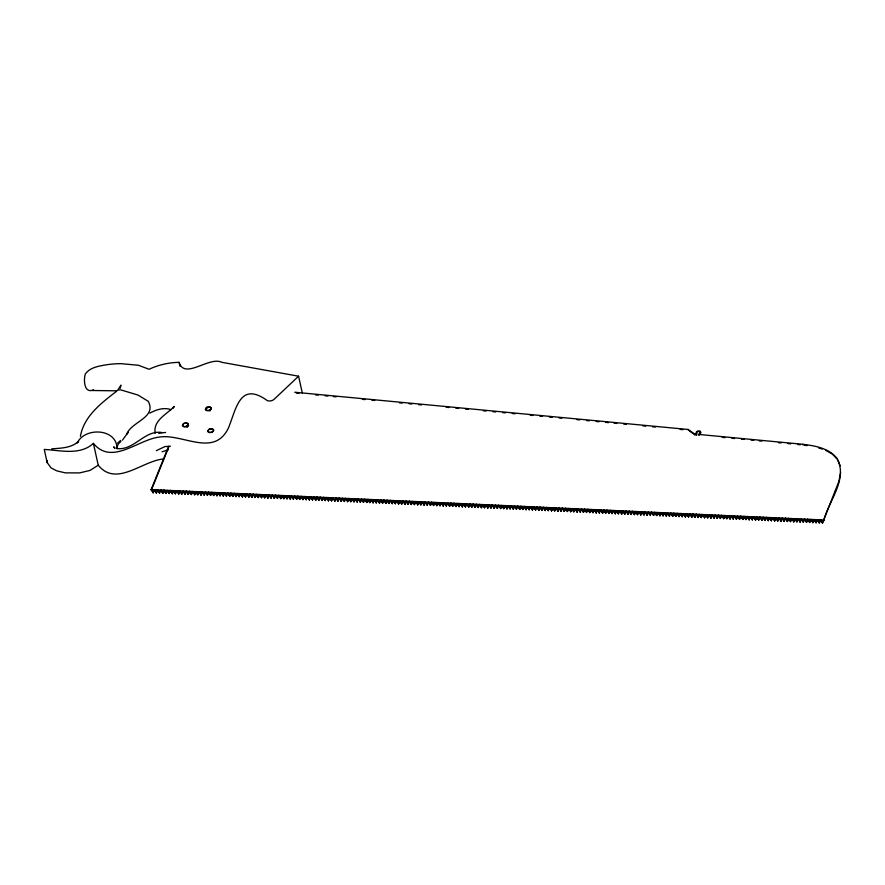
<?xml version="1.0" encoding="UTF-8"?>
<svg xmlns="http://www.w3.org/2000/svg" width="885" height="885" viewBox="0 0 885 885"><rect width="100%" height="100%" fill="white"/><g stroke="black" fill="none" stroke-linecap="round" stroke-linejoin="round"><path stroke-width="1.33" d="M116.986 448.828C117.373 428.451 84.971 426.681 77.238 442.942L78.599 441.272C71.53 448.131 60.866 448.098 51.673 448.872M689.437 430.962L694.836 434.767L696.606 434.933L696.451 434.192A6.394 4.005 -12.5 0 0 696.451 433.185M840.595 472.734L838.847 481.54L822.464 523.079L820.506 519.849L819.278 522.935L820.672 520.568L355.372 499.538L353.978 501.906L352.02 498.675L350.792 501.762L352.186 499.394M80.402 436.338C83.887 416.514 100.58 403.648 115.515 392.077M823.858 520.712L823.714 520.712C828.637 501.01 848.04 479.581 837.188 458.596C829.134 448.142 815.196 445.83 802.894 444.292L698.763 434.435L698.929 435.154M153.193 492.834L154.432 489.748L153.193 492.834L151.136 489.593L168.615 446.339M151.302 490.312L168.769 447.058M116.599 447.876L118.424 443.75L120.858 441.549L120.614 440.42L117.628 443.108M205.685 409.512L206.747 407.432M93.401 443.396L98.235 465.222L89.971 470.444L79.65 472.9L65.302 472.867L56.728 470.842L51.098 467.922L47.159 462.545L44.25 449.425C60.103 450.288 79.871 455.742 93.401 443.396C111.82 465.742 137.651 439.845 158.824 437.157C182.089 432.975 213.882 458.098 228.407 428.063C236.295 408.903 239.802 380.749 267.347 400.628A4.845 3.042 -12.5 0 0 274.151 399.279L298.577 376.202L302.283 392.896M157.618 489.892L156.38 492.978L157.618 489.892L159.566 493.122L160.805 490.036L159.411 492.403M163.99 490.179L162.763 493.266L163.99 490.179L165.949 493.41L167.342 491.042L169.135 493.553L170.362 490.467L169.135 493.553M165.783 492.691L167.177 490.323L168.969 492.834M173.548 490.611L172.321 493.697L173.548 490.611L175.507 493.841L176.734 490.755L175.341 493.122M179.932 490.898L178.693 493.985L179.932 490.898L181.879 494.129L183.272 491.761L185.065 494.272L186.304 491.186L185.065 494.272M181.724 493.41L183.118 491.042L184.91 493.553M189.49 491.33L188.251 494.416L189.49 491.33L191.437 494.56L192.676 491.474L191.282 493.841M195.862 491.617L194.623 494.704L195.862 491.617L197.809 494.848L199.048 491.761L197.654 494.129M202.234 491.905L201.006 494.992L202.234 491.905L204.192 495.135L205.585 492.768L207.378 495.279L208.606 492.193L207.378 495.279M204.026 494.416L205.42 492.049L207.212 494.56M211.792 492.337L210.564 495.423L211.792 492.337L213.75 495.567L214.989 492.48L213.595 494.848M218.175 492.624L216.936 495.711L218.175 492.624L220.122 495.854L221.361 492.768L219.967 495.135M224.547 492.912L223.308 495.998L224.547 492.912L226.494 496.142L227.733 493.056L226.339 495.423M230.919 493.199L229.68 496.286L230.919 493.199L232.866 496.43L234.105 493.343L232.711 495.711M237.291 493.487L236.063 496.573L237.291 493.487L239.249 496.717L240.477 493.631L239.083 495.998M243.663 493.775L242.435 496.861L243.663 493.775L245.621 497.005L246.849 493.918L245.455 496.286M250.035 494.062L248.807 497.149L250.035 494.062L251.993 497.293L253.232 494.206L251.838 496.573M256.418 494.35L255.179 497.436L256.418 494.35L258.365 497.58L259.604 494.505L258.21 496.861M264.737 497.868L262.945 495.357L261.551 497.724L261.396 497.005L262.79 494.649L264.737 497.868L265.976 494.792L264.582 497.149M269.162 494.936L267.923 498.012L269.162 494.936L271.12 498.155L272.348 495.08L270.954 497.436M275.534 495.224L274.306 498.299L275.534 495.224L277.492 498.443L278.72 495.368L277.326 497.735M281.906 495.512L280.678 498.587L281.906 495.512L283.864 498.731L285.258 496.374L287.05 498.874L288.289 495.799L287.05 498.874M283.698 498.023L285.092 495.655L286.895 498.166M291.475 495.943L290.236 499.029L291.475 495.943L293.422 499.173L294.661 496.087L293.267 498.454M297.847 496.231L296.608 499.317L297.847 496.231L299.794 499.461L301.033 496.374L299.639 498.742M304.219 496.518L302.98 499.605L304.219 496.518L306.166 499.748L307.405 496.662L306.011 499.029M310.591 496.806L309.363 499.892L310.591 496.806L312.549 500.036L313.777 496.95L312.383 499.317M316.963 497.093L315.735 500.18L316.963 497.093L318.921 500.324L320.149 497.237L318.755 499.605M323.335 497.381L322.107 500.467L323.335 497.381L325.293 500.611L326.532 497.525L325.138 499.892M329.718 497.669L328.479 500.755L329.718 497.669L331.665 500.899L332.904 497.812L331.51 500.18M336.09 497.956L334.851 501.043L336.09 497.956L338.037 501.187L339.276 498.1L337.882 500.467M344.42 501.474L342.617 498.963L341.223 501.33L341.068 500.611L342.462 498.244L344.42 501.474L345.648 498.388L344.254 500.755M348.834 498.532L347.606 501.618L348.834 498.532L350.626 501.043M353.978 501.906L355.206 498.819L357.164 502.049L358.392 498.963L356.998 501.33M361.589 499.107L360.35 502.193L361.589 499.107L363.536 502.337L364.775 499.251L363.381 501.618M367.961 499.394L366.722 502.481L367.961 499.394L369.908 502.625L371.147 499.538L369.753 501.906M374.333 499.682L373.094 502.769L374.333 499.682L376.28 502.912L377.519 499.826L376.125 502.193M380.705 499.97L379.466 503.056L380.705 499.97L382.663 503.2L383.891 500.113L382.497 502.481M387.077 500.257L385.849 503.344L387.077 500.257L389.035 503.488L390.263 500.401L388.869 502.769M393.449 500.545L392.221 503.631L393.449 500.545L395.407 503.775L396.635 500.689L395.252 503.056M399.832 500.844L398.593 503.919L399.832 500.844L401.779 504.063L403.018 500.987L401.624 503.344M406.204 501.131L404.965 504.207L406.204 501.131L408.151 504.35L409.39 501.275L407.996 503.631M412.576 501.419L411.337 504.494L412.576 501.419L414.523 504.638L415.762 501.563L414.368 503.919M418.948 501.706L417.72 504.782L418.948 501.706L420.906 504.926L422.134 501.85L420.74 504.218M425.32 501.994L424.092 505.07L425.32 501.994L427.278 505.213L428.506 502.138L427.112 504.505M431.692 502.282L430.464 505.357L431.692 502.282L433.65 505.512L434.889 502.426L433.495 504.793M438.075 502.569L436.836 505.656L438.075 502.569L440.022 505.8L441.261 502.713L439.867 505.081M444.447 502.857L443.208 505.943L444.447 502.857L446.394 506.087L447.633 503.001L446.239 505.368M450.819 503.145L449.58 506.231L450.819 503.145L452.766 506.375L454.005 503.288L452.611 505.656M457.191 503.432L455.963 506.519L457.191 503.432L459.149 506.662L460.377 503.576L458.983 505.943M463.563 503.72L462.335 506.806L463.563 503.72L465.521 506.95L466.749 503.864L465.355 506.231M469.946 504.007L468.707 507.094L469.946 504.007L471.893 507.238L473.132 504.151L471.738 506.519M476.318 504.295L475.079 507.382L476.318 504.295L478.265 507.525L479.504 504.439L478.11 506.806M482.69 504.583L481.451 507.669L482.69 504.583L484.637 507.813L485.876 504.727L484.482 507.094M489.062 504.87L487.823 507.957L489.062 504.87L491.02 508.101L492.248 505.014L490.854 507.382M495.434 505.158L494.206 508.244L495.434 505.158L497.392 508.388L498.62 505.302L497.226 507.669M501.806 505.446L500.578 508.532L501.806 505.446L503.764 508.676L504.992 505.589L503.598 507.957M508.189 505.733L506.95 508.82L508.189 505.733L510.136 508.963L511.375 505.877L509.981 508.244M514.561 506.021L513.322 509.107L514.561 506.021L516.508 509.251L517.747 506.165L516.353 508.532M520.933 506.308L519.694 509.395L520.933 506.308L522.88 509.539L524.119 506.452L522.725 508.82M527.305 506.596L526.077 509.683L527.305 506.596L529.263 509.826L530.491 506.74L529.097 509.107M533.677 506.884L532.449 509.97L533.677 506.884L535.635 510.114L536.863 507.028L535.469 509.395M540.049 507.171L538.821 510.258L540.049 507.171L542.007 510.402L543.246 507.326L541.852 509.683M546.432 507.47L545.193 510.545L546.432 507.47L548.379 510.689L549.618 507.614L548.224 509.97M552.804 507.758L551.565 510.833L552.804 507.758L554.751 510.977L555.99 507.901L554.596 510.258M559.176 508.045L557.937 511.121L559.176 508.045L561.123 511.264L562.362 508.189L560.968 510.556M565.548 508.333L564.32 511.408L565.548 508.333L567.506 511.552L568.734 508.477L567.34 510.844M571.92 508.621L570.692 511.696L571.92 508.621L573.878 511.851L575.106 508.764L573.712 511.132M578.292 508.908L577.064 511.995L578.292 508.908L580.25 512.138L581.489 509.052L580.095 511.419M584.675 509.196L583.436 512.282L584.675 509.196L586.622 512.426L587.861 509.34L586.467 511.707M591.047 509.483L589.808 512.57L591.047 509.483L592.994 512.714L594.233 509.627L592.839 511.995M597.419 509.771L596.18 512.857L597.419 509.771L599.377 513.001L600.605 509.915L599.211 512.282M603.791 510.059L602.563 513.145L603.791 510.059L605.749 513.289L606.977 510.202L605.583 512.57M610.163 510.346L608.935 513.433L610.163 510.346L612.121 513.577L613.349 510.49L611.955 512.857M616.546 510.634L615.307 513.72L616.546 510.634L618.493 513.864L619.732 510.778L618.338 513.145M622.918 510.922L621.679 514.008L622.918 510.922L624.865 514.152L626.104 511.065L624.71 513.433M629.29 511.209L628.051 514.296L629.29 511.209L631.237 514.439L632.476 511.353L631.082 513.72M635.662 511.497L634.423 514.583L635.662 511.497L637.62 514.727L638.848 511.641L637.454 514.008M642.034 511.784L640.806 514.871L642.034 511.784L643.992 515.015L645.22 511.928L643.826 514.296M648.406 512.072L647.178 515.159L648.406 512.072L650.364 515.302L651.592 512.216L650.209 514.583M654.789 512.36L653.55 515.446L654.789 512.36L656.736 515.59L657.975 512.503L656.582 514.871M661.161 512.647L659.922 515.734L661.161 512.647L663.108 515.878L664.347 512.791L662.953 515.159M667.533 512.935L666.294 516.021L667.533 512.935L669.48 516.165L670.719 513.079L669.325 515.446M673.905 513.223L672.677 516.309L673.905 513.223L675.863 516.453L677.091 513.366L675.697 515.734M680.277 513.51L679.049 516.597L680.277 513.51L682.235 516.74L683.463 513.654L682.069 516.021M686.649 513.809L685.421 516.884L686.649 513.809L688.607 517.028L689.846 513.953L688.453 516.309M693.032 514.096L691.793 517.172L693.032 514.096L694.979 517.316L696.218 514.24L694.825 516.597M699.404 514.384L698.165 517.459L699.404 514.384L701.351 517.603L702.59 514.528L701.197 516.884M705.776 514.672L704.537 517.747L705.776 514.672L707.723 517.891L708.962 514.816L707.569 517.183M712.148 514.959L710.92 518.035L712.148 514.959L714.106 518.179L715.334 515.103L713.941 517.471M718.52 515.247L717.292 518.333L718.52 515.247L720.478 518.477L721.706 515.391L720.313 517.758M724.892 515.535L723.664 518.621L724.892 515.535L726.85 518.765L728.089 515.678L726.696 518.046M731.275 515.822L730.036 518.909L731.275 515.822L733.222 519.053L734.461 515.966L733.068 518.333M737.647 516.11L736.408 519.196L737.647 516.11L739.594 519.34L740.833 516.254L739.44 518.621M744.019 516.398L742.781 519.484L744.019 516.398L745.978 519.628L747.206 516.541L745.812 518.909M750.392 516.685L749.164 519.772L750.392 516.685L752.35 519.915L753.577 516.829L752.184 519.196M756.764 516.973L755.536 520.059L756.764 516.973L758.722 520.203L759.95 517.117L758.556 519.484M763.147 517.26L761.908 520.347L763.147 517.26L765.094 520.491L766.333 517.404L764.939 519.772M769.519 517.548L768.28 520.634L769.519 517.548L771.466 520.778L772.705 517.692L771.311 520.059M775.891 517.836L774.652 520.922L775.891 517.836L777.838 521.066L779.077 517.979L777.683 520.347M782.263 518.123L781.024 521.21L782.263 518.123L784.221 521.353L785.449 518.267L784.055 520.634M788.635 518.411L787.407 521.497L788.635 518.411L790.593 521.641L791.821 518.555L790.427 520.922M795.007 518.698L793.779 521.785L795.007 518.698L796.965 521.929L798.204 518.842L796.81 521.21M801.39 518.986L800.151 522.073L801.39 518.986L803.337 522.216L804.576 519.13L803.182 521.497M807.762 519.274L806.523 522.36L807.762 519.274L809.709 522.504L810.948 519.418L809.554 521.785M814.134 519.561L812.895 522.648L814.134 519.561L816.081 522.792L817.32 519.705L815.926 522.073M822.464 523.079L823.692 519.993L151.136 489.593M698.763 434.435L698.796 434.402A7.622 4.779 -12.5 0 1 699.548 433.418L699.958 433.086A2.212 1.383 -12.5 0 0 699.006 430.862A2.212 1.383 -12.5 0 0 696.318 432.931L696.44 433.196M173.847 406.591L172.807 408.206L174.268 406.414C166.889 414.335 152.972 420.231 155.141 433.274M122.462 440.144L128.148 432.322L126.721 434.092C131.765 421.349 156.944 417.643 148.249 401.303L137.938 395.031L120.968 389.931A14.636 5.41 30.7 0 0 116.278 391.701M186.879 426.26L188.273 424.457L186.801 423.063L183.925 423.472L182.531 425.276L184.003 426.67L186.879 426.26L187.045 427.012A2.998 1.881 -12.5 0 0 188.516 425.154L188.494 425.054M187.045 427.012L188.273 424.457M206.802 407.365L205.375 409.224L206.88 410.651L209.833 410.231L211.272 408.383L209.756 406.945L206.227 407.786L205.442 409.268L205.906 410.142L208.517 410.684A2.998 1.881 -12.5 0 0 211.305 408.085A2.998 1.881 -12.5 0 0 207.51 407.089L206.813 407.399L207.676 407.841M118.214 389.466L120.935 385.13L120.294 388.283M699.637 434.225L700.123 433.805A2.212 1.383 -12.5 0 0 699.692 431.648M149.864 413.118C156.18 409.678 163.957 407.056 171.015 409.689M156.313 450.664L164.953 446.571L170.473 446.217M158.714 433.351L165.572 432.433M162.066 451.781L168.294 449.812M163.659 458.972C142.385 460.631 116.4 487.569 98.235 465.222M93.5 389.82C84.086 394.234 83.334 379.532 85.414 373.857C90.359 367.021 99.64 365.992 107.373 364.631A74.274 46.529 -12.5 0 1 120.858 363.647L138.403 365.251L149.089 369.277A46.728 29.271 -12.5 0 1 179.102 362.352L179.954 366.213M212.035 428.794L209.125 429.214L207.765 431.139A2.998 1.881 -12.5 0 0 208.716 432.334L210.84 432.555A2.998 1.881 -12.5 0 0 213.606 430.707A2.998 1.881 -12.5 0 0 212.09 428.805L209.137 429.269L207.687 431.061L209.203 432.499L212.157 432.079L213.595 430.221L212.09 428.805M161.568 432.444C144.554 430.088 134.575 450.056 117.672 448.64M92.084 390.506L116.599 390.816M154.056 490.434L158.194 490.622M231.273 493.93L160.948 490.755L162.763 493.266M234.027 494.051L253.387 494.925L255.179 497.436M256.086 495.047L269.881 495.677M275.39 495.921L294.816 496.806L296.608 499.317M297.46 496.916L301.597 497.104M307.106 497.359L311.243 497.547M333.302 498.543L313.943 497.669L315.735 500.18M336.068 498.664L349.852 499.295M294.727 392.232L688.198 429.479L694.67 434.048L696.451 434.225M296.265 393.084L299.019 393.338M315.525 394.909L318.279 395.164M325.16 395.816L327.915 396.082M333.413 396.602L336.167 396.856M362.308 399.334L365.051 399.589M371.932 400.241L374.687 400.507M399.445 402.852L402.199 403.106M409.08 403.759L411.835 404.025M418.705 404.677L421.459 404.932M446.228 407.277L448.972 407.531M455.852 408.184L458.607 408.45M465.488 409.102L468.231 409.357M483.365 410.795L486.119 411.049M493 411.702L495.755 411.967M502.636 412.62L505.379 412.875M512.26 413.527L515.015 413.793M530.148 415.22L532.892 415.485M539.773 416.127L542.527 416.392M549.408 417.045L552.163 417.3M559.032 417.952L561.787 418.218M576.92 419.645L579.675 419.91M586.556 420.563L589.299 420.817M596.18 421.47L598.935 421.736M605.816 422.377L608.559 422.643M614.068 423.163L616.823 423.428M623.693 424.07L626.447 424.335M642.952 425.895L645.707 426.161M652.588 426.813L655.342 427.068M680.1 429.413L682.855 429.679M722.215 437.367L724.959 437.621M731.806 438.274L734.55 438.529M741.398 439.181L744.141 439.436M750.989 440.088L753.732 440.343M759.208 440.863L761.952 441.128M778.391 442.677L781.134 442.942M787.982 443.584L790.725 443.85M797.573 444.491L800.317 444.757M804.388 445.221L807.065 445.62M298.577 376.202L221.847 362.319C209.247 355.958 184.545 380.13 179.102 362.352M818.714 447.965L822.353 449.082M825.849 450.432L832.221 453.994L837.354 459.315M114.973 447.954L113.645 446.859L114.917 448.241M820.506 519.849L822.298 522.36M817.32 519.705L819.112 522.216M817.475 520.424L819.278 522.935M814.288 520.28L816.081 522.792M810.948 519.418L812.74 521.929M811.102 520.137L812.895 522.648M807.917 519.993L809.709 522.504M804.576 519.13L806.368 521.641M804.731 519.849L806.523 522.36M801.544 519.705L803.337 522.216M798.204 518.842L799.996 521.353M798.358 519.561L800.151 522.073M795.172 519.418L796.965 521.929M791.821 518.555L793.613 521.066M791.986 519.274L793.779 521.785M788.8 519.13L790.593 521.641M785.449 518.267L787.241 520.778M785.614 518.986L787.407 521.497M782.417 518.842L784.221 521.353M779.077 517.979L780.869 520.491M779.231 518.698L781.024 521.21M776.045 518.555L777.838 521.066M772.705 517.692L774.497 520.203M772.859 518.411L774.652 520.922M769.673 518.267L771.466 520.778M766.333 517.404L768.125 519.915M766.487 518.123L768.28 520.634M763.301 517.979L765.094 520.491M759.95 517.117L761.753 519.628M760.115 517.836L761.908 520.347M756.929 517.692L758.722 520.203M753.577 516.829L755.37 519.34M753.743 517.548L755.536 520.059M750.557 517.404L752.35 519.915M747.206 516.541L748.998 519.053M747.36 517.26L749.164 519.772M744.174 517.117L745.978 519.628M740.833 516.254L742.626 518.765M740.988 516.973L742.781 519.484M737.802 516.829L739.594 519.34M734.461 515.966L736.254 518.477M734.616 516.685L736.408 519.196M731.43 516.541L733.222 519.053M728.089 515.678L729.882 518.19M728.244 516.398L730.036 518.909M725.058 516.254L726.85 518.765M721.706 515.391L723.51 517.902M721.872 516.11L723.664 518.621M718.686 515.966L720.478 518.477M715.334 515.103L717.127 517.614M715.5 515.822L717.292 518.333M712.314 515.678L714.106 518.179M708.962 514.816L710.755 517.327M709.117 515.535L710.92 518.035M705.931 515.391L707.723 517.891M702.59 514.528L704.383 517.039M702.745 515.247L704.537 517.747M699.559 515.092L701.351 517.603M696.218 514.24L698.011 516.74M696.373 514.948L698.165 517.459M693.187 514.804L694.979 517.316M689.846 513.953L691.639 516.453M690.001 514.661L691.793 517.172M686.815 514.517L688.607 517.028M683.463 513.654L685.255 516.165M683.629 514.373L685.421 516.884M680.443 514.229L682.235 516.74M677.091 513.366L678.883 515.878M677.257 514.085L679.049 516.597M674.06 513.942L675.863 516.453M670.719 513.079L672.511 515.59M670.874 513.798L672.677 516.309M667.688 513.654L669.48 516.165M664.347 512.791L666.139 515.302M664.502 513.51L666.294 516.021M661.316 513.366L663.108 515.878M657.975 512.503L659.767 515.015M658.13 513.223L659.922 515.734M654.944 513.079L656.736 515.59M651.592 512.216L653.395 514.727M651.758 512.935L653.55 515.446M648.572 512.791L650.364 515.302M645.22 511.928L647.012 514.439M645.386 512.647L647.178 515.159M642.2 512.503L643.992 515.015M638.848 511.641L640.64 514.152M639.014 512.36L640.806 514.871M635.817 512.216L637.62 514.727M632.476 511.353L634.268 513.864M632.631 512.072L634.423 514.583M629.445 511.928L631.237 514.439M626.104 511.065L627.896 513.577M626.259 511.784L628.051 514.296M623.073 511.641L624.865 514.152M619.732 510.778L621.524 513.289M619.887 511.497L621.679 514.008M616.701 511.353L618.493 513.864M613.349 510.49L615.152 513.001M613.515 511.209L615.307 513.72M610.329 511.065L612.121 513.577M606.977 510.202L608.769 512.714M607.143 510.922L608.935 513.433M603.957 510.778L605.749 513.289M600.605 509.915L602.397 512.426M600.76 510.634L602.563 513.145M597.574 510.49L599.377 513.001M594.233 509.627L596.025 512.138M594.388 510.346L596.18 512.857M591.202 510.202L592.994 512.714M587.861 509.34L589.653 511.851M588.016 510.059L589.808 512.57M584.83 509.915L586.622 512.426M581.489 509.052L583.281 511.563M581.644 509.771L583.436 512.282M578.458 509.627L580.25 512.138M575.106 508.764L576.909 511.276M575.272 509.483L577.064 511.995M572.086 509.34L573.878 511.851M568.734 508.477L570.526 510.988M568.9 509.196L570.692 511.696M565.714 509.052L567.506 511.552M562.362 508.189L564.154 510.7M562.517 508.908L564.32 511.408M559.331 508.764L561.123 511.264M555.99 507.901L557.782 510.402M556.145 508.609L557.937 511.121M552.959 508.466L554.751 510.977M549.618 507.614L551.41 510.114M549.773 508.322L551.565 510.833M546.587 508.178L548.379 510.689M543.246 507.326L545.038 509.826M543.401 508.034L545.193 510.545M540.215 507.89L542.007 510.402M536.863 507.028L538.655 509.539M537.029 507.747L538.821 510.258M533.843 507.603L535.635 510.114M530.491 506.74L532.283 509.251M530.657 507.459L532.449 509.97M527.46 507.315L529.263 509.826M524.119 506.452L525.911 508.963M524.274 507.171L526.077 509.683M521.088 507.028L522.88 509.539M517.747 506.165L519.539 508.676M517.902 506.884L519.694 509.395M514.716 506.74L516.508 509.251M511.375 505.877L513.167 508.388M511.53 506.596L513.322 509.107M508.344 506.452L510.136 508.963M504.992 505.589L506.795 508.101M505.158 506.308L506.95 508.82M501.972 506.165L503.764 508.676M498.62 505.302L500.412 507.813M498.786 506.021L500.578 508.532M495.6 505.877L497.392 508.388M492.248 505.014L494.04 507.525M492.414 505.733L494.206 508.244M489.217 505.589L491.02 508.101M485.876 504.727L487.668 507.238M486.031 505.446L487.823 507.957M482.845 505.302L484.637 507.813M479.504 504.439L481.296 506.95M479.659 505.158L481.451 507.669M476.473 505.014L478.265 507.525M473.132 504.151L474.924 506.662M473.287 504.87L475.079 507.382M470.101 504.727L471.893 507.238M466.749 503.864L468.552 506.375M466.915 504.583L468.707 507.094M463.729 504.439L465.521 506.95M460.377 503.576L462.169 506.087M460.543 504.295L462.335 506.806M457.357 504.151L459.149 506.662M454.005 503.288L455.797 505.8M454.16 504.007L455.963 506.519M450.974 503.864L452.766 506.375M447.633 503.001L449.425 505.512M447.788 503.72L449.58 506.231M444.602 503.576L446.394 506.087M441.261 502.713L443.053 505.224M441.416 503.432L443.208 505.943M438.23 503.288L440.022 505.8M434.889 502.426L436.681 504.937M435.044 503.145L436.836 505.656M431.858 503.001L433.65 505.512M428.506 502.138L430.298 504.649M428.672 502.857L430.464 505.357M425.486 502.713L427.278 505.213M422.134 501.85L423.926 504.361M422.3 502.569L424.092 505.07M419.103 502.426L420.906 504.926M415.762 501.563L417.554 504.074M415.917 502.282L417.72 504.782M412.731 502.127L414.523 504.638M409.39 501.275L411.182 503.775M409.545 501.983L411.337 504.494M406.359 501.839L408.151 504.35M403.018 500.987L404.81 503.488M403.173 501.695L404.965 504.207M399.987 501.552L401.779 504.063M396.635 500.689L398.438 503.2M396.801 501.408L398.593 503.919M393.615 501.264L395.407 503.775M390.263 500.401L392.055 502.912M390.429 501.12L392.221 503.631M387.243 500.976L389.035 503.488M383.891 500.113L385.683 502.625M384.057 500.833L385.849 503.344M380.86 500.689L382.663 503.2M377.519 499.826L379.311 502.337M377.674 500.545L379.466 503.056M374.488 500.401L376.28 502.912M371.147 499.538L372.939 502.049M371.302 500.257L373.094 502.769M368.116 500.113L369.908 502.625M364.775 499.251L366.567 501.762M364.93 499.97L366.722 502.481M361.744 499.826L363.536 502.337M358.392 498.963L360.195 501.474M358.558 499.682L360.35 502.193M357.164 502.049L355.206 498.819M352.02 498.675L353.812 501.187M349 499.251L350.792 501.762M345.648 498.388L347.44 500.899M345.803 499.107L347.606 501.618M339.276 498.1L341.068 500.611M339.431 498.819L341.223 501.33M336.245 498.675L338.037 501.187M332.904 497.812L334.696 500.324M333.059 498.532L334.851 501.043M329.873 498.388L331.665 500.899M326.532 497.525L328.324 500.036M326.687 498.244L328.479 500.755M323.501 498.1L325.293 500.611M320.149 497.237L321.952 499.748M320.315 497.956L322.107 500.467M317.129 497.812L318.921 500.324M313.777 496.95L315.569 499.461M310.757 497.525L312.549 500.036M307.405 496.662L309.197 499.173M307.56 497.381L309.363 499.892M304.374 497.237L306.166 499.748M301.033 496.374L302.825 498.886M301.188 497.093L302.98 499.605M298.002 496.95L299.794 499.461M294.661 496.087L296.453 498.598M291.63 496.662L293.422 499.173M288.289 495.799L290.081 498.31M288.444 496.518L290.236 499.029M282.072 496.231L283.864 498.731M278.72 495.368L280.512 497.879M278.886 496.087L280.678 498.587M275.7 495.943L277.492 498.443M272.348 495.08L274.14 497.591M272.503 495.799L274.306 498.299M269.317 495.644L271.12 498.155M265.976 494.792L267.768 497.293M266.131 495.5L267.923 498.012M259.604 494.505L261.396 497.005M259.759 495.213L261.551 497.724M256.573 495.069L258.365 497.58M253.232 494.206L255.024 496.717M250.201 494.781L251.993 497.293M246.849 493.918L248.652 496.43M247.015 494.638L248.807 497.149M243.829 494.494L245.621 497.005M240.477 493.631L242.269 496.142M240.643 494.35L242.435 496.861M237.457 494.206L239.249 496.717M234.105 493.343L235.897 495.854M234.259 494.062L236.063 496.573M231.073 493.918L232.866 496.43M227.733 493.056L229.525 495.567M227.887 493.775L229.68 496.286M224.702 493.631L226.494 496.142M221.361 492.768L223.153 495.279M221.516 493.487L223.308 495.998M218.329 493.343L220.122 495.854M214.989 492.48L216.781 494.992M215.143 493.199L216.936 495.711M211.957 493.056L213.75 495.567M208.606 492.193L210.398 494.704M208.772 492.912L210.564 495.423M202.399 492.624L204.192 495.135M199.048 491.761L200.84 494.272M199.202 492.48L201.006 494.992M196.016 492.337L197.809 494.848M192.676 491.474L194.468 493.985M192.83 492.193L194.623 494.704M189.644 492.049L191.437 494.56M186.304 491.186L188.096 493.697M186.458 491.905L188.251 494.416M180.086 491.617L181.879 494.129M176.734 490.755L178.538 493.266M176.9 491.474L178.693 493.985M173.714 491.33L175.507 493.841M170.362 490.467L172.155 492.978M170.528 491.186L172.321 493.697M164.145 490.898L165.949 493.41M160.805 490.036L162.597 492.547M157.773 490.611L159.566 493.122M154.432 489.748L156.225 492.259M154.587 490.467L156.38 492.978M151.246 489.604L153.039 492.115M837.829 460.388L840.197 465.798M835.174 491.208L835.329 491.927M802.894 444.292L803.06 445.011M699.758 433.23L699.924 433.949M696.429 433.13L696.528 433.705A2.212 1.383 -12.5 0 1 698.044 431.725M694.67 434.048L694.836 434.767M688.198 429.479L688.353 430.198M209.833 410.231L209.999 410.983M47.082 460.477L47.159 462.545M696.606 433.838A6.073 3.805 -12.5 0 1 696.595 434.911M699.039 434.989A8.042 5.044 -12.5 0 1 699.626 434.214M188.35 424.402L188.217 423.926A2.998 1.881 -12.5 0 0 183.405 423.727A2.998 1.881 -12.5 0 0 184.268 426.78A2.998 1.881 -12.5 0 0 188.35 424.402"/></g></svg>
